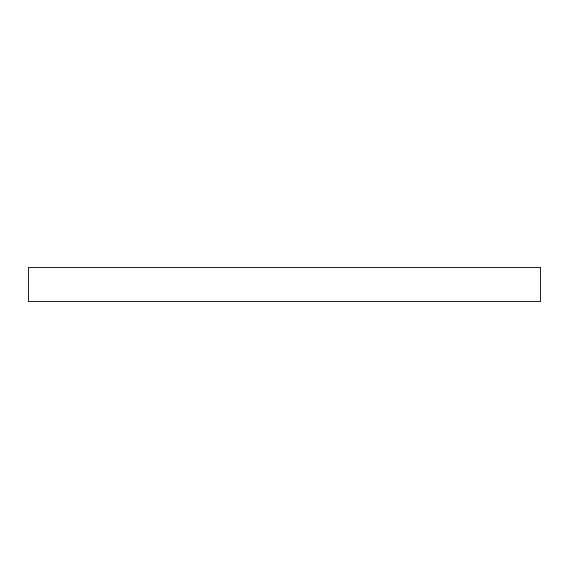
<?xml version="1.0" encoding="UTF-8"?>
<svg xmlns="http://www.w3.org/2000/svg" width="569" height="569" viewBox="0 0 569 569"><rect width="100%" height="100%" fill="white"/><g stroke="black" fill="none" stroke-linecap="round" stroke-linejoin="round"><path stroke-width="0.85" d="M540.55 267.43L28.45 267.43L28.45 301.57L540.55 301.57L540.55 267.43"/></g></svg>
